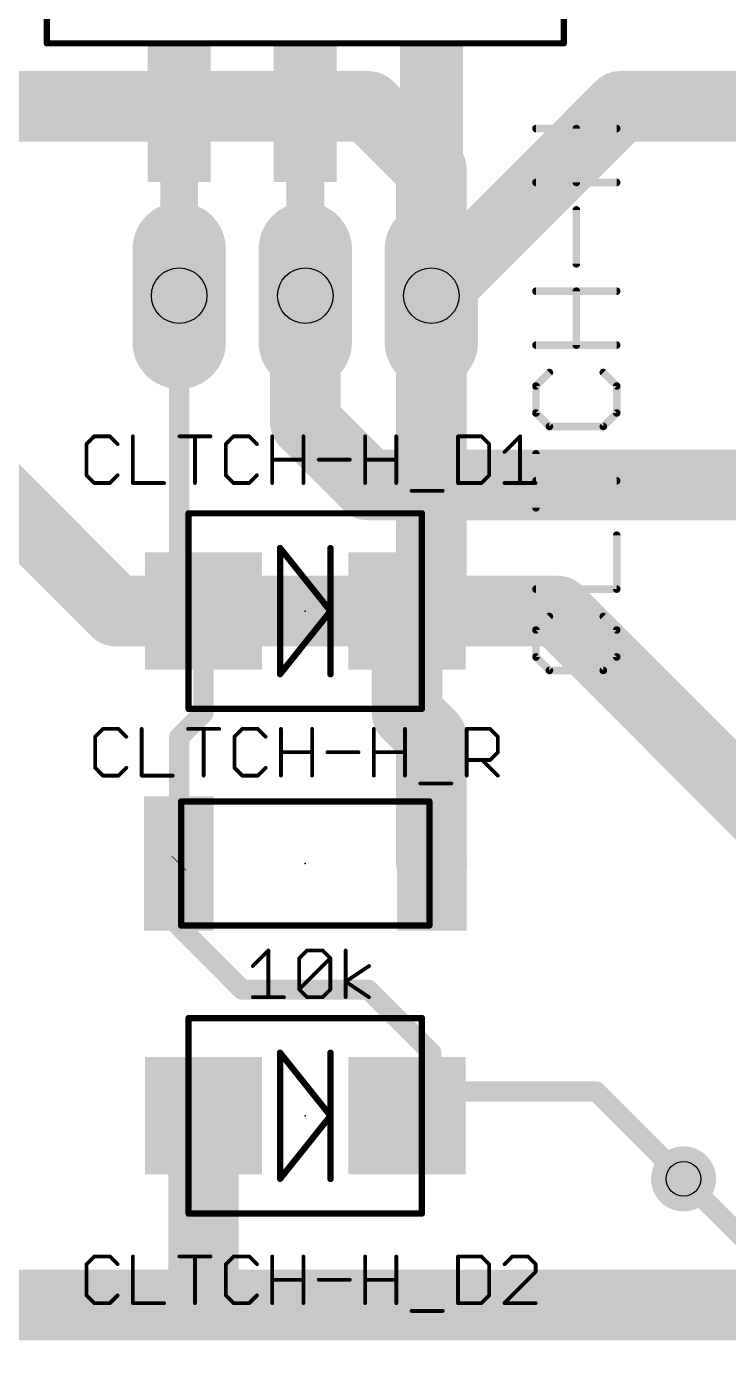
# Model space of a CAD drawing. Extents: x 0 to 5.5, y 0 to 2.75.
# Drawn here: x 0.979 to 1.536, y 0.959 to 2.013 of the extents above; entities that cross this region are included whole.
import ezdxf

# ---------------------------------------------------------------- set-up
doc = ezdxf.new("R2010")
doc.units = 0
for name, color, linetype in [('1', 14, 'CONTINUOUS'), ('16', 174, 'CONTINUOUS'), ('17', 94, 'CONTINUOUS'), ('18', 94, 'CONTINUOUS'), ('21', 250, 'CONTINUOUS'), ('23', 178, 'CONTINUOUS'), ('29', 250, 'CONTINUOUS'), ('30', 250, 'CONTINUOUS'), ('31', 250, 'CONTINUOUS'), ('44', 250, 'CONTINUOUS'), ('51', 250, 'CONTINUOUS')]:
    doc.layers.add(name, color=color, linetype=linetype)

# ---------------------------------------------------------------- blocks, each defined once
blk = doc.blocks.new('RECT')
blk.add_solid([(-0.5, -0.5), (0.5, -0.5), (-0.5, 0.5), (0.5, 0.5)])
blk = doc.blocks.new('LONGP100')
at = {"const_width": 1}
blk.add_lwpolyline([(-0.5, 0), (0.5, 0)], dxfattribs=at)
at = {"const_width": 0.5}
for points in [[(-0.5, 0.25, 1), (-0.5, -0.25)], [(0.5, -0.25, 1), (0.5, 0.25)]]:
    blk.add_lwpolyline(points, format="xyb", dxfattribs=at)
blk = doc.blocks.new('ROUNDV')
at = {"const_width": 0.5}
blk.add_lwpolyline([(0, -0.25, 1), (0, 0.25, 1), (0, -0.25)], format="xyb", dxfattribs=at)

msp = doc.modelspace()

# ---------------------------------------------------------------- linework, layer by layer
at = {"layer": '1'}
for points, const_width in [([(1.3, 1.8), (1.3, 1.569291)], 0.056), ([(1.1, 1.8), (1.1, 1.569291)], 0.016), ([(1.3, 1.569291), (1.280709, 1.55)], 0.056), ([(1.1, 1.569291), (1.119291, 1.55)], 0.016), ([(1.280709, 1.55), (1.280709, 1.469291)], 0.056), ([(1.119291, 1.55), (1.119291, 1.469291)], 0.016), ([(1.280709, 1.469291), (1.3, 1.45)], 0.056), ([(1.119291, 1.469291), (1.1, 1.45)], 0.016), ([(1.3, 1.45), (1.3, 1.350394)], 0.056), ([(1.1, 1.45), (1.1, 1.350394)], 0.016), ([(1.3, 1.350394), (1.300394, 1.35)], 0.056), ([(1.1, 1.350394), (1.099606, 1.35)], 0.016), ([(1.099606, 1.35), (1.099606, 1.300394)], 0.016), ([(1.099606, 1.300394), (1.15, 1.25)], 0.016), ([(1.15, 1.25), (1.25, 1.25)], 0.016), ([(1.25, 1.25), (1.3, 1.2)], 0.016), ([(1.3, 1.2), (1.3, 1.169291)], 0.016), ([(1.119291, 1.15), (1.119291, 1.005709)], 0.056), ([(1.3, 1.169291), (1.280709, 1.15)], 0.016), ([(1.3, 1.169291), (1.430709, 1.169291)], 0.016), ([(1.430709, 1.169291), (1.5, 1.1)], 0.016), ([(1.119291, 1.005709), (1.125, 1)], 0.056), ([(0.55, 1), (1.125, 1)], 0.056), ([(1.125, 1), (1.675, 1)], 0.056)]:
    msp.add_lwpolyline(points, dxfattribs=dict(at, const_width=const_width))
for points, const_width in [([(1.314, 1.8, 1), (1.286, 1.8)], 0.028), ([(1.104, 1.8, 1), (1.096, 1.8)], 0.008), ([(1.309899, 1.559392, 1), (1.290101, 1.579191)], 0.028), ([(1.286, 1.569291, 1), (1.314, 1.569291)], 0.028), ([(1.102828, 1.57212, 1), (1.097172, 1.566463)], 0.008), ([(1.096, 1.569291, 1), (1.104, 1.569291)], 0.008), ([(1.294709, 1.55, 1), (1.266709, 1.55)], 0.028), ([(1.270809, 1.559899, 1), (1.290608, 1.540101)], 0.028), ([(1.123291, 1.55, 1), (1.115291, 1.55)], 0.008), ([(1.116463, 1.547172, 1), (1.12212, 1.552828)], 0.008), ([(1.290608, 1.479191, 1), (1.270809, 1.459392)], 0.028), ([(1.12212, 1.466463, 1), (1.116463, 1.47212)], 0.008), ([(1.266709, 1.469291, 1), (1.294709, 1.469291)], 0.028), ([(1.314, 1.45, 1), (1.286, 1.45)], 0.028), ([(1.115291, 1.469291, 1), (1.123291, 1.469291)], 0.008), ([(1.290101, 1.440101, 1), (1.309899, 1.459899)], 0.028), ([(1.104, 1.45, 1), (1.096, 1.45)], 0.008), ([(1.097172, 1.452828, 1), (1.102828, 1.447172)], 0.008), ([(1.309899, 1.360293, 1), (1.290101, 1.340494)], 0.028), ([(1.290494, 1.340101, 1), (1.310293, 1.359899)], 0.028), ([(1.286, 1.350394, 1), (1.314, 1.350394)], 0.028), ([(1.103606, 1.35, 1), (1.095606, 1.35)], 0.008), ([(1.096778, 1.352828, 1), (1.102435, 1.347172)], 0.008), ([(1.096, 1.350394, 1), (1.104, 1.350394)], 0.008), ([(1.102828, 1.347565, 1), (1.097172, 1.353222)], 0.008), ([(1.102435, 1.303222, 1), (1.096778, 1.297565)], 0.008), ([(1.095606, 1.300394, 1), (1.103606, 1.300394)], 0.008), ([(1.15, 1.254, 1), (1.15, 1.246)], 0.008), ([(1.147172, 1.247172, 1), (1.152828, 1.252828)], 0.008), ([(1.252828, 1.252828, 1), (1.247172, 1.247172)], 0.008), ([(1.25, 1.246, 1), (1.25, 1.254)], 0.008), ([(1.304, 1.2, 1), (1.296, 1.2)], 0.008), ([(1.297172, 1.197172, 1), (1.302828, 1.202828)], 0.008), ([(1.133291, 1.15, 1), (1.105291, 1.15)], 0.028), ([(1.3, 1.173291, 1), (1.3, 1.165291)], 0.008), ([(1.296, 1.169291, 1), (1.304, 1.169291)], 0.008), ([(1.302828, 1.166463, 1), (1.297172, 1.17212)], 0.008), ([(1.433537, 1.17212, 1), (1.42788, 1.166463)], 0.008), ([(1.430709, 1.165291, 1), (1.430709, 1.173291)], 0.008), ([(1.27788, 1.152828, 1), (1.283537, 1.147172)], 0.008), ([(1.497172, 1.097172, 1), (1.502828, 1.102828)], 0.008), ([(1.129191, 1.015608, 1), (1.109392, 0.995809)], 0.028), ([(1.125, 1.014, 1), (1.125, 0.986)], 0.028), ([(1.115101, 0.990101, 1), (1.134899, 1.009899)], 0.028), ([(1.125, 0.986, 1), (1.125, 1.014)], 0.028), ([(1.105291, 1.005709, 1), (1.133291, 1.005709)], 0.028)]:
    msp.add_lwpolyline(points, format="xyb", dxfattribs=dict(at, const_width=const_width))
at = {"layer": '16'}
for points, const_width in [([(1.25, 1.95), (0.9, 1.95)], 0.056), ([(1.3, 1.9), (1.25, 1.95)], 0.056), ([(1.45, 1.95), (1.3, 1.8)], 0.056), ([(1.8, 1.95), (1.45, 1.95)], 0.056), ([(1.3, 1.8), (1.3, 1.9)], 0.056), ([(1.2, 1.8), (1.2, 1.7)], 0.056), ([(1.2, 1.7), (1.25, 1.65)], 0.056), ([(0.95, 1.65), (1.05, 1.55)], 0.056), ([(1.25, 1.65), (1.65, 1.65)], 0.056), ([(1.05, 1.55), (1.4, 1.55)], 0.056), ([(1.4, 1.55), (1.6, 1.35)], 0.056), ([(1.5, 1.1), (1.65, 0.95)], 0.016)]:
    msp.add_lwpolyline(points, dxfattribs=dict(at, const_width=const_width))
for points, const_width in [([(1.259899, 1.959899, 1), (1.240101, 1.940101)], 0.028), ([(1.25, 1.936, 1), (1.25, 1.964)], 0.028), ([(1.45, 1.964, 1), (1.45, 1.936)], 0.028), ([(1.459899, 1.940101, 1), (1.440101, 1.959899)], 0.028), ([(1.314, 1.9, 1), (1.286, 1.9)], 0.028), ([(1.290101, 1.890101, 1), (1.309899, 1.909899)], 0.028), ([(1.214, 1.8, 1), (1.186, 1.8)], 0.028), ([(1.290101, 1.809899, 1), (1.309899, 1.790101)], 0.028), ([(1.286, 1.8, 1), (1.314, 1.8)], 0.028), ([(1.209899, 1.709899, 1), (1.190101, 1.690101)], 0.028), ([(1.186, 1.7, 1), (1.214, 1.7)], 0.028), ([(1.25, 1.664, 1), (1.25, 1.636)], 0.028), ([(1.240101, 1.640101, 1), (1.259899, 1.659899)], 0.028), ([(1.05, 1.564, 1), (1.05, 1.536)], 0.028), ([(1.040101, 1.540101, 1), (1.059899, 1.559899)], 0.028), ([(1.409899, 1.559899, 1), (1.390101, 1.540101)], 0.028), ([(1.4, 1.536, 1), (1.4, 1.564)], 0.028), ([(1.502828, 1.102828, 1), (1.497172, 1.097172)], 0.008)]:
    msp.add_lwpolyline(points, format="xyb", dxfattribs=dict(at, const_width=const_width))
at = {"layer": '21'}
for points, const_width in [([(0.995, 2), (0.995, 2.49)], 0.005), ([(1.405, 2), (1.405, 2.49)], 0.005), ([(0.995, 2), (1.405, 2)], 0.005), ([(1.382945, 1.932433), (1.447, 1.932433)], 0.006), ([(1.414973, 1.88973), (1.414973, 1.932433)], 0.006), ([(1.447, 1.88973), (1.382945, 1.88973)], 0.006), ([(1.414973, 1.825275), (1.414973, 1.867978)], 0.006), ([(1.382945, 1.803523), (1.447, 1.803523)], 0.006), ([(1.414973, 1.76082), (1.414973, 1.803523)], 0.006), ([(1.447, 1.76082), (1.382945, 1.76082)], 0.006), ([(1.393621, 1.739068), (1.382945, 1.728392)], 0.006), ([(1.447, 1.728392), (1.436324, 1.739068)], 0.006), ([(1.382945, 1.728392), (1.382945, 1.707041)], 0.006), ([(1.447, 1.707041), (1.447, 1.728392)], 0.006), ([(1.382945, 1.707041), (1.393621, 1.696365)], 0.006), ([(1.436324, 1.696365), (1.447, 1.707041)], 0.006), ([(1.393621, 1.696365), (1.436324, 1.696365)], 0.006), ([(1.032672, 1.688532), (1.0265, 1.68236)], 0.003), ([(1.045016, 1.688532), (1.032672, 1.688532)], 0.003), ([(1.051188, 1.68236), (1.045016, 1.688532)], 0.003), ([(1.063331, 1.688532), (1.063331, 1.6515)], 0.003), ([(1.100163, 1.688532), (1.124851, 1.688532)], 0.003), ([(1.112507, 1.6515), (1.112507, 1.688532)], 0.003), ([(1.143166, 1.688532), (1.136994, 1.68236)], 0.003), ([(1.15551, 1.688532), (1.143166, 1.688532)], 0.003), ([(1.161682, 1.68236), (1.15551, 1.688532)], 0.003), ([(1.173826, 1.6515), (1.173826, 1.688532)], 0.003), ([(1.198514, 1.688532), (1.198514, 1.6515)], 0.003), ([(1.247489, 1.6515), (1.247489, 1.688532)], 0.003), ([(1.272176, 1.688532), (1.272176, 1.6515)], 0.003), ([(1.321152, 1.688532), (1.321152, 1.6515)], 0.003), ([(1.339667, 1.688532), (1.321152, 1.688532)], 0.003), ([(1.345839, 1.68236), (1.339667, 1.688532)], 0.003), ([(1.357983, 1.676188), (1.370327, 1.688532)], 0.003), ([(1.370327, 1.688532), (1.370327, 1.6515)], 0.003), ([(1.0265, 1.68236), (1.0265, 1.657672)], 0.003), ([(1.136994, 1.68236), (1.136994, 1.657672)], 0.003), ([(1.345839, 1.657672), (1.345839, 1.68236)], 0.003), ([(1.382945, 1.63191), (1.382945, 1.674613)], 0.006), ([(1.173826, 1.670016), (1.198514, 1.670016)], 0.003), ([(1.210657, 1.670016), (1.235345, 1.670016)], 0.003), ([(1.247489, 1.670016), (1.272176, 1.670016)], 0.003), ([(1.0265, 1.657672), (1.032672, 1.6515)], 0.003), ([(1.045016, 1.6515), (1.051188, 1.657672)], 0.003), ([(1.136994, 1.657672), (1.143166, 1.6515)], 0.003), ([(1.15551, 1.6515), (1.161682, 1.657672)], 0.003), ([(1.339667, 1.6515), (1.345839, 1.657672)], 0.003), ([(1.447, 1.653261), (1.382945, 1.653261)], 0.006), ([(1.032672, 1.6515), (1.045016, 1.6515)], 0.003), ([(1.063331, 1.6515), (1.088019, 1.6515)], 0.003), ([(1.143166, 1.6515), (1.15551, 1.6515)], 0.003), ([(1.28432, 1.645328), (1.309008, 1.645328)], 0.003), ([(1.321152, 1.6515), (1.339667, 1.6515)], 0.003), ([(1.357983, 1.6515), (1.382671, 1.6515)], 0.003), ([(1.1075, 1.6275), (1.2925, 1.6275)], 0.005), ([(1.1075, 1.4725), (1.1075, 1.6275)], 0.005), ([(1.2925, 1.6275), (1.2925, 1.4725)], 0.005), ([(1.447, 1.567455), (1.447, 1.610158)], 0.006), ([(1.22, 1.55), (1.18, 1.6)], 0.005), ([(1.18, 1.6), (1.18, 1.5)], 0.005), ([(1.22, 1.6), (1.22, 1.55)], 0.005), ([(1.382945, 1.567455), (1.447, 1.567455)], 0.006), ([(1.18, 1.5), (1.22, 1.55)], 0.005), ([(1.22, 1.55), (1.22, 1.5)], 0.005), ([(1.393621, 1.545703), (1.382945, 1.535027)], 0.006), ([(1.447, 1.535027), (1.436324, 1.545703)], 0.006), ([(1.382945, 1.535027), (1.382945, 1.513676)], 0.006), ([(1.447, 1.513676), (1.447, 1.535027)], 0.006), ([(1.382945, 1.513676), (1.393621, 1.503)], 0.006), ([(1.436324, 1.503), (1.447, 1.513676)], 0.006), ([(1.393621, 1.503), (1.436324, 1.503)], 0.006), ([(1.2925, 1.4725), (1.1075, 1.4725)], 0.005), ([(1.039562, 1.456642), (1.03339, 1.45047)], 0.003), ([(1.051906, 1.456642), (1.039562, 1.456642)], 0.003), ([(1.058078, 1.45047), (1.051906, 1.456642)], 0.003), ([(1.070221, 1.456642), (1.070221, 1.41961)], 0.003), ([(1.107053, 1.456642), (1.13174, 1.456642)], 0.003), ([(1.119397, 1.41961), (1.119397, 1.456642)], 0.003), ([(1.150056, 1.456642), (1.143884, 1.45047)], 0.003), ([(1.1624, 1.456642), (1.150056, 1.456642)], 0.003), ([(1.168572, 1.45047), (1.1624, 1.456642)], 0.003), ([(1.180716, 1.41961), (1.180716, 1.456642)], 0.003), ([(1.205403, 1.456642), (1.205403, 1.41961)], 0.003), ([(1.254378, 1.41961), (1.254378, 1.456642)], 0.003), ([(1.279066, 1.456642), (1.279066, 1.41961)], 0.003), ([(1.328041, 1.41961), (1.328041, 1.456642)], 0.003), ([(1.328041, 1.456642), (1.346557, 1.456642)], 0.003), ([(1.346557, 1.456642), (1.352729, 1.45047)], 0.003), ([(1.03339, 1.45047), (1.03339, 1.425782)], 0.003), ([(1.143884, 1.45047), (1.143884, 1.425782)], 0.003), ([(1.352729, 1.45047), (1.352729, 1.438126)], 0.003), ([(1.180716, 1.438126), (1.205403, 1.438126)], 0.003), ([(1.217547, 1.438126), (1.242235, 1.438126)], 0.003), ([(1.254378, 1.438126), (1.279066, 1.438126)], 0.003), ([(1.352729, 1.438126), (1.346557, 1.431954)], 0.003), ([(1.03339, 1.425782), (1.039562, 1.41961)], 0.003), ([(1.051906, 1.41961), (1.058078, 1.425782)], 0.003), ([(1.143884, 1.425782), (1.150056, 1.41961)], 0.003), ([(1.1624, 1.41961), (1.168572, 1.425782)], 0.003), ([(1.346557, 1.431954), (1.328041, 1.431954)], 0.003), ([(1.340385, 1.431954), (1.352729, 1.41961)], 0.003), ([(1.039562, 1.41961), (1.051906, 1.41961)], 0.003), ([(1.070221, 1.41961), (1.094909, 1.41961)], 0.003), ([(1.150056, 1.41961), (1.1624, 1.41961)], 0.003), ([(1.29121, 1.413438), (1.315898, 1.413438)], 0.003), ([(1.101575, 1.399213), (1.298425, 1.399213)], 0.005), ([(1.101575, 1.300787), (1.101575, 1.399213)], 0.005), ([(1.298425, 1.399213), (1.298425, 1.300787)], 0.005), ([(1.298425, 1.300787), (1.101575, 1.300787)], 0.005), ([(1.15839, 1.268707), (1.170734, 1.281051)], 0.003), ([(1.170734, 1.281051), (1.170734, 1.24402)], 0.003), ([(1.195221, 1.274879), (1.201393, 1.281051)], 0.003), ([(1.195221, 1.250192), (1.195221, 1.274879)], 0.003), ([(1.195221, 1.250192), (1.219909, 1.274879)], 0.003), ([(1.201393, 1.281051), (1.213737, 1.281051)], 0.003), ([(1.213737, 1.281051), (1.219909, 1.274879)], 0.003), ([(1.219909, 1.274879), (1.219909, 1.250192)], 0.003), ([(1.232053, 1.24402), (1.232053, 1.281051)], 0.003), ([(1.232053, 1.256364), (1.250568, 1.268707)], 0.003), ([(1.250568, 1.24402), (1.232053, 1.256364)], 0.003), ([(1.15839, 1.24402), (1.183078, 1.24402)], 0.003), ([(1.201393, 1.24402), (1.195221, 1.250192)], 0.003), ([(1.213737, 1.24402), (1.201393, 1.24402)], 0.003), ([(1.219909, 1.250192), (1.213737, 1.24402)], 0.003), ([(1.1075, 1.2275), (1.2925, 1.2275)], 0.005), ([(1.1075, 1.0725), (1.1075, 1.2275)], 0.005), ([(1.2925, 1.2275), (1.2925, 1.0725)], 0.005), ([(1.22, 1.15), (1.18, 1.2)], 0.005), ([(1.18, 1.2), (1.18, 1.1)], 0.005), ([(1.22, 1.2), (1.22, 1.15)], 0.005), ([(1.18, 1.1), (1.22, 1.15)], 0.005), ([(1.22, 1.15), (1.22, 1.1)], 0.005), ([(1.2925, 1.0725), (1.1075, 1.0725)], 0.005), ([(1.032672, 1.038532), (1.0265, 1.03236)], 0.003), ([(1.0265, 1.03236), (1.0265, 1.007672)], 0.003), ([(1.045016, 1.038532), (1.032672, 1.038532)], 0.003), ([(1.051188, 1.03236), (1.045016, 1.038532)], 0.003), ([(1.063331, 1.038532), (1.063331, 1.0015)], 0.003), ([(1.100163, 1.038532), (1.124851, 1.038532)], 0.003), ([(1.112507, 1.0015), (1.112507, 1.038532)], 0.003), ([(1.143166, 1.038532), (1.136994, 1.03236)], 0.003), ([(1.136994, 1.03236), (1.136994, 1.007672)], 0.003), ([(1.15551, 1.038532), (1.143166, 1.038532)], 0.003), ([(1.161682, 1.03236), (1.15551, 1.038532)], 0.003), ([(1.173826, 1.0015), (1.173826, 1.038532)], 0.003), ([(1.198514, 1.038532), (1.198514, 1.0015)], 0.003), ([(1.247489, 1.0015), (1.247489, 1.038532)], 0.003), ([(1.272176, 1.038532), (1.272176, 1.0015)], 0.003), ([(1.321152, 1.038532), (1.321152, 1.0015)], 0.003), ([(1.339667, 1.038532), (1.321152, 1.038532)], 0.003), ([(1.345839, 1.03236), (1.339667, 1.038532)], 0.003), ([(1.345839, 1.007672), (1.345839, 1.03236)], 0.003), ([(1.364155, 1.038532), (1.357983, 1.03236)], 0.003), ([(1.376499, 1.038532), (1.364155, 1.038532)], 0.003), ([(1.382671, 1.03236), (1.376499, 1.038532)], 0.003), ([(1.382671, 1.026188), (1.382671, 1.03236)], 0.003), ([(1.357983, 1.0015), (1.382671, 1.026188)], 0.003), ([(1.173826, 1.020016), (1.198514, 1.020016)], 0.003), ([(1.210657, 1.020016), (1.235345, 1.020016)], 0.003), ([(1.247489, 1.020016), (1.272176, 1.020016)], 0.003), ([(1.0265, 1.007672), (1.032672, 1.0015)], 0.003), ([(1.032672, 1.0015), (1.045016, 1.0015)], 0.003), ([(1.045016, 1.0015), (1.051188, 1.007672)], 0.003), ([(1.063331, 1.0015), (1.088019, 1.0015)], 0.003), ([(1.136994, 1.007672), (1.143166, 1.0015)], 0.003), ([(1.143166, 1.0015), (1.15551, 1.0015)], 0.003), ([(1.15551, 1.0015), (1.161682, 1.007672)], 0.003), ([(1.321152, 1.0015), (1.339667, 1.0015)], 0.003), ([(1.339667, 1.0015), (1.345839, 1.007672)], 0.003), ([(1.382671, 1.0015), (1.357983, 1.0015)], 0.003), ([(1.28432, 0.995328), (1.309008, 0.995328)], 0.003)]:
    msp.add_lwpolyline(points, dxfattribs=dict(at, const_width=const_width))
for points, const_width in [([(0.995, 2.00125, 1), (0.995, 1.99875)], 0.0025), ([(0.99375, 2, 1), (0.99625, 2)], 0.0025), ([(1.40375, 2, 1), (1.40625, 2)], 0.0025), ([(1.405, 1.99875, 1), (1.405, 2.00125)], 0.0025), ([(1.382945, 1.933933, 1), (1.382945, 1.930933)], 0.003), ([(1.416473, 1.932433, 1), (1.413473, 1.932433)], 0.003), ([(1.447, 1.930933, 1), (1.447, 1.933933)], 0.003), ([(1.382945, 1.89123, 1), (1.382945, 1.88823)], 0.003), ([(1.413473, 1.88973, 1), (1.416473, 1.88973)], 0.003), ([(1.447, 1.88823, 1), (1.447, 1.89123)], 0.003), ([(1.416473, 1.867978, 1), (1.413473, 1.867978)], 0.003), ([(1.413473, 1.825275, 1), (1.416473, 1.825275)], 0.003), ([(1.382945, 1.805023, 1), (1.382945, 1.802023)], 0.003), ([(1.416473, 1.803523, 1), (1.413473, 1.803523)], 0.003), ([(1.447, 1.802023, 1), (1.447, 1.805023)], 0.003), ([(1.382945, 1.76232, 1), (1.382945, 1.75932)], 0.003), ([(1.413473, 1.76082, 1), (1.416473, 1.76082)], 0.003), ([(1.447, 1.75932, 1), (1.447, 1.76232)], 0.003), ([(1.394682, 1.738007, 1), (1.39256, 1.740129)], 0.003), ([(1.437385, 1.740129, 1), (1.435264, 1.738007)], 0.003), ([(1.384445, 1.728392, 1), (1.381445, 1.728392)], 0.003), ([(1.381885, 1.729453, 1), (1.384006, 1.727332)], 0.003), ([(1.4485, 1.728392, 1), (1.4455, 1.728392)], 0.003), ([(1.445939, 1.727332, 1), (1.448061, 1.729453)], 0.003), ([(1.384006, 1.708101, 1), (1.381885, 1.70598)], 0.003), ([(1.448061, 1.70598, 1), (1.445939, 1.708101)], 0.003), ([(1.381445, 1.707041, 1), (1.384445, 1.707041)], 0.003), ([(1.393621, 1.697865, 1), (1.393621, 1.694865)], 0.003), ([(1.39256, 1.695304, 1), (1.394682, 1.697426)], 0.003), ([(1.435264, 1.697426, 1), (1.437385, 1.695304)], 0.003), ([(1.436324, 1.694865, 1), (1.436324, 1.697865)], 0.003), ([(1.4455, 1.707041, 1), (1.4485, 1.707041)], 0.003), ([(1.032672, 1.689282, 1), (1.032672, 1.687782)], 0.0015), ([(1.033202, 1.688001, 1), (1.032142, 1.689062)], 0.0015), ([(1.045546, 1.689062, 1), (1.044485, 1.688001)], 0.0015), ([(1.045016, 1.687782, 1), (1.045016, 1.689282)], 0.0015), ([(1.064081, 1.688532, 1), (1.062581, 1.688532)], 0.0015), ([(1.100163, 1.689282, 1), (1.100163, 1.687782)], 0.0015), ([(1.113257, 1.688532, 1), (1.111757, 1.688532)], 0.0015), ([(1.124851, 1.687782, 1), (1.124851, 1.689282)], 0.0015), ([(1.143166, 1.689282, 1), (1.143166, 1.687782)], 0.0015), ([(1.143697, 1.688001, 1), (1.142636, 1.689062)], 0.0015), ([(1.15604, 1.689062, 1), (1.15498, 1.688001)], 0.0015), ([(1.15551, 1.687782, 1), (1.15551, 1.689282)], 0.0015), ([(1.174576, 1.688532, 1), (1.173076, 1.688532)], 0.0015), ([(1.199264, 1.688532, 1), (1.197764, 1.688532)], 0.0015), ([(1.248239, 1.688532, 1), (1.246739, 1.688532)], 0.0015), ([(1.272926, 1.688532, 1), (1.271426, 1.688532)], 0.0015), ([(1.321902, 1.688532, 1), (1.320402, 1.688532)], 0.0015), ([(1.321152, 1.689282, 1), (1.321152, 1.687782)], 0.0015), ([(1.340198, 1.689062, 1), (1.339137, 1.688001)], 0.0015), ([(1.339667, 1.687782, 1), (1.339667, 1.689282)], 0.0015), ([(1.371077, 1.688532, 1), (1.369577, 1.688532)], 0.0015), ([(1.370857, 1.688001, 1), (1.369797, 1.689062)], 0.0015), ([(1.02725, 1.68236, 1), (1.02575, 1.68236)], 0.0015), ([(1.02597, 1.68289, 1), (1.02703, 1.681829)], 0.0015), ([(1.050657, 1.681829, 1), (1.051718, 1.68289)], 0.0015), ([(1.137744, 1.68236, 1), (1.136244, 1.68236)], 0.0015), ([(1.136464, 1.68289, 1), (1.137525, 1.681829)], 0.0015), ([(1.161152, 1.681829, 1), (1.162212, 1.68289)], 0.0015), ([(1.346589, 1.68236, 1), (1.345089, 1.68236)], 0.0015), ([(1.345309, 1.681829, 1), (1.34637, 1.68289)], 0.0015), ([(1.357453, 1.676718, 1), (1.358513, 1.675657)], 0.0015), ([(1.384445, 1.674613, 1), (1.381445, 1.674613)], 0.003), ([(1.173826, 1.670766, 1), (1.173826, 1.669266)], 0.0015), ([(1.198514, 1.669266, 1), (1.198514, 1.670766)], 0.0015), ([(1.210657, 1.670766, 1), (1.210657, 1.669266)], 0.0015), ([(1.235345, 1.669266, 1), (1.235345, 1.670766)], 0.0015), ([(1.247489, 1.670766, 1), (1.247489, 1.669266)], 0.0015), ([(1.272176, 1.669266, 1), (1.272176, 1.670766)], 0.0015), ([(1.02703, 1.658202, 1), (1.02597, 1.657142)], 0.0015), ([(1.02575, 1.657672, 1), (1.02725, 1.657672)], 0.0015), ([(1.051718, 1.657142, 1), (1.050657, 1.658202)], 0.0015), ([(1.136244, 1.657672, 1), (1.137744, 1.657672)], 0.0015), ([(1.137525, 1.658202, 1), (1.136464, 1.657142)], 0.0015), ([(1.162212, 1.657142, 1), (1.161152, 1.658202)], 0.0015), ([(1.345089, 1.657672, 1), (1.346589, 1.657672)], 0.0015), ([(1.34637, 1.657142, 1), (1.345309, 1.658202)], 0.0015), ([(1.382945, 1.654761, 1), (1.382945, 1.651761)], 0.003), ([(1.447, 1.651761, 1), (1.447, 1.654761)], 0.003), ([(1.032672, 1.65225, 1), (1.032672, 1.65075)], 0.0015), ([(1.032142, 1.65097, 1), (1.033202, 1.65203)], 0.0015), ([(1.044485, 1.65203, 1), (1.045546, 1.65097)], 0.0015), ([(1.045016, 1.65075, 1), (1.045016, 1.65225)], 0.0015), ([(1.063331, 1.65225, 1), (1.063331, 1.65075)], 0.0015), ([(1.062581, 1.6515, 1), (1.064081, 1.6515)], 0.0015), ([(1.088019, 1.65075, 1), (1.088019, 1.65225)], 0.0015), ([(1.111757, 1.6515, 1), (1.113257, 1.6515)], 0.0015), ([(1.143166, 1.65225, 1), (1.143166, 1.65075)], 0.0015), ([(1.142636, 1.65097, 1), (1.143697, 1.65203)], 0.0015), ([(1.15498, 1.65203, 1), (1.15604, 1.65097)], 0.0015), ([(1.15551, 1.65075, 1), (1.15551, 1.65225)], 0.0015), ([(1.173076, 1.6515, 1), (1.174576, 1.6515)], 0.0015), ([(1.197764, 1.6515, 1), (1.199264, 1.6515)], 0.0015), ([(1.246739, 1.6515, 1), (1.248239, 1.6515)], 0.0015), ([(1.271426, 1.6515, 1), (1.272926, 1.6515)], 0.0015), ([(1.28432, 1.646078, 1), (1.28432, 1.644578)], 0.0015), ([(1.309008, 1.644578, 1), (1.309008, 1.646078)], 0.0015), ([(1.321152, 1.65225, 1), (1.321152, 1.65075)], 0.0015), ([(1.320402, 1.6515, 1), (1.321902, 1.6515)], 0.0015), ([(1.339137, 1.65203, 1), (1.340198, 1.65097)], 0.0015), ([(1.339667, 1.65075, 1), (1.339667, 1.65225)], 0.0015), ([(1.357983, 1.65225, 1), (1.357983, 1.65075)], 0.0015), ([(1.369577, 1.6515, 1), (1.371077, 1.6515)], 0.0015), ([(1.382671, 1.65075, 1), (1.382671, 1.65225)], 0.0015), ([(1.1075, 1.62875, 1), (1.1075, 1.62625)], 0.0025), ([(1.10875, 1.6275, 1), (1.10625, 1.6275)], 0.0025), ([(1.29375, 1.6275, 1), (1.29125, 1.6275)], 0.0025), ([(1.2925, 1.62625, 1), (1.2925, 1.62875)], 0.0025), ([(1.381445, 1.63191, 1), (1.384445, 1.63191)], 0.003), ([(1.4485, 1.610158, 1), (1.4455, 1.610158)], 0.003), ([(1.180976, 1.600781, 1), (1.179024, 1.599219)], 0.0025), ([(1.18125, 1.6, 1), (1.17875, 1.6)], 0.0025), ([(1.22125, 1.6, 1), (1.21875, 1.6)], 0.0025), ([(1.382945, 1.568955, 1), (1.382945, 1.565955)], 0.003), ([(1.4455, 1.567455, 1), (1.4485, 1.567455)], 0.003), ([(1.447, 1.565955, 1), (1.447, 1.568955)], 0.003), ([(1.22125, 1.55, 1), (1.21875, 1.55)], 0.0025), ([(1.21875, 1.55, 1), (1.22125, 1.55)], 0.0025), ([(1.220976, 1.549219, 1), (1.219024, 1.550781)], 0.0025), ([(1.219024, 1.549219, 1), (1.220976, 1.550781)], 0.0025), ([(1.394682, 1.544642, 1), (1.39256, 1.546764)], 0.003), ([(1.437385, 1.546764, 1), (1.435264, 1.544642)], 0.003), ([(1.384445, 1.535027, 1), (1.381445, 1.535027)], 0.003), ([(1.381885, 1.536088, 1), (1.384006, 1.533967)], 0.003), ([(1.4485, 1.535027, 1), (1.4455, 1.535027)], 0.003), ([(1.445939, 1.533967, 1), (1.448061, 1.536088)], 0.003), ([(1.381445, 1.513676, 1), (1.384445, 1.513676)], 0.003), ([(1.384006, 1.514736, 1), (1.381885, 1.512615)], 0.003), ([(1.4455, 1.513676, 1), (1.4485, 1.513676)], 0.003), ([(1.448061, 1.512615, 1), (1.445939, 1.514736)], 0.003), ([(1.179024, 1.500781, 1), (1.180976, 1.499219)], 0.0025), ([(1.17875, 1.5, 1), (1.18125, 1.5)], 0.0025), ([(1.21875, 1.5, 1), (1.22125, 1.5)], 0.0025), ([(1.393621, 1.5045, 1), (1.393621, 1.5015)], 0.003), ([(1.39256, 1.501939, 1), (1.394682, 1.504061)], 0.003), ([(1.435264, 1.504061, 1), (1.437385, 1.501939)], 0.003), ([(1.436324, 1.5015, 1), (1.436324, 1.5045)], 0.003), ([(1.1075, 1.47375, 1), (1.1075, 1.47125)], 0.0025), ([(1.10625, 1.4725, 1), (1.10875, 1.4725)], 0.0025), ([(1.29125, 1.4725, 1), (1.29375, 1.4725)], 0.0025), ([(1.2925, 1.47125, 1), (1.2925, 1.47375)], 0.0025), ([(1.039562, 1.457392, 1), (1.039562, 1.455892)], 0.0015), ([(1.040092, 1.456112, 1), (1.039031, 1.457172)], 0.0015), ([(1.052436, 1.457172, 1), (1.051375, 1.456112)], 0.0015), ([(1.051906, 1.455892, 1), (1.051906, 1.457392)], 0.0015), ([(1.070971, 1.456642, 1), (1.069471, 1.456642)], 0.0015), ([(1.107053, 1.457392, 1), (1.107053, 1.455892)], 0.0015), ([(1.120147, 1.456642, 1), (1.118647, 1.456642)], 0.0015), ([(1.13174, 1.455892, 1), (1.13174, 1.457392)], 0.0015), ([(1.150056, 1.457392, 1), (1.150056, 1.455892)], 0.0015), ([(1.150586, 1.456112, 1), (1.149526, 1.457172)], 0.0015), ([(1.16293, 1.457172, 1), (1.16187, 1.456112)], 0.0015), ([(1.1624, 1.455892, 1), (1.1624, 1.457392)], 0.0015), ([(1.181466, 1.456642, 1), (1.179966, 1.456642)], 0.0015), ([(1.206153, 1.456642, 1), (1.204653, 1.456642)], 0.0015), ([(1.255128, 1.456642, 1), (1.253628, 1.456642)], 0.0015), ([(1.279816, 1.456642, 1), (1.278316, 1.456642)], 0.0015), ([(1.328791, 1.456642, 1), (1.327291, 1.456642)], 0.0015), ([(1.328041, 1.457392, 1), (1.328041, 1.455892)], 0.0015), ([(1.347087, 1.457172, 1), (1.346027, 1.456112)], 0.0015), ([(1.346557, 1.455892, 1), (1.346557, 1.457392)], 0.0015), ([(1.03414, 1.45047, 1), (1.03264, 1.45047)], 0.0015), ([(1.032859, 1.451, 1), (1.03392, 1.44994)], 0.0015), ([(1.057547, 1.44994, 1), (1.058608, 1.451)], 0.0015), ([(1.144634, 1.45047, 1), (1.143134, 1.45047)], 0.0015), ([(1.143354, 1.451, 1), (1.144414, 1.44994)], 0.0015), ([(1.168042, 1.44994, 1), (1.169102, 1.451)], 0.0015), ([(1.353479, 1.45047, 1), (1.351979, 1.45047)], 0.0015), ([(1.352199, 1.44994, 1), (1.353259, 1.451)], 0.0015), ([(1.180716, 1.438876, 1), (1.180716, 1.437376)], 0.0015), ([(1.205403, 1.437376, 1), (1.205403, 1.438876)], 0.0015), ([(1.217547, 1.438876, 1), (1.217547, 1.437376)], 0.0015), ([(1.242235, 1.437376, 1), (1.242235, 1.438876)], 0.0015), ([(1.254378, 1.438876, 1), (1.254378, 1.437376)], 0.0015), ([(1.279066, 1.437376, 1), (1.279066, 1.438876)], 0.0015), ([(1.351979, 1.438126, 1), (1.353479, 1.438126)], 0.0015), ([(1.353259, 1.437596, 1), (1.352199, 1.438656)], 0.0015), ([(1.03392, 1.426312, 1), (1.032859, 1.425252)], 0.0015), ([(1.03264, 1.425782, 1), (1.03414, 1.425782)], 0.0015), ([(1.058608, 1.425252, 1), (1.057547, 1.426312)], 0.0015), ([(1.144414, 1.426312, 1), (1.143354, 1.425252)], 0.0015), ([(1.143134, 1.425782, 1), (1.144634, 1.425782)], 0.0015), ([(1.169102, 1.425252, 1), (1.168042, 1.426312)], 0.0015), ([(1.328041, 1.432704, 1), (1.328041, 1.431204)], 0.0015), ([(1.340916, 1.432484, 1), (1.339855, 1.431424)], 0.0015), ([(1.346027, 1.432484, 1), (1.347087, 1.431424)], 0.0015), ([(1.346557, 1.431204, 1), (1.346557, 1.432704)], 0.0015), ([(1.039562, 1.42036, 1), (1.039562, 1.41886)], 0.0015), ([(1.039031, 1.41908, 1), (1.040092, 1.420141)], 0.0015), ([(1.051375, 1.420141, 1), (1.052436, 1.41908)], 0.0015), ([(1.051906, 1.41886, 1), (1.051906, 1.42036)], 0.0015), ([(1.070221, 1.42036, 1), (1.070221, 1.41886)], 0.0015), ([(1.069471, 1.41961, 1), (1.070971, 1.41961)], 0.0015), ([(1.094909, 1.41886, 1), (1.094909, 1.42036)], 0.0015), ([(1.118647, 1.41961, 1), (1.120147, 1.41961)], 0.0015), ([(1.150056, 1.42036, 1), (1.150056, 1.41886)], 0.0015), ([(1.149526, 1.41908, 1), (1.150586, 1.420141)], 0.0015), ([(1.16187, 1.420141, 1), (1.16293, 1.41908)], 0.0015), ([(1.1624, 1.41886, 1), (1.1624, 1.42036)], 0.0015), ([(1.179966, 1.41961, 1), (1.181466, 1.41961)], 0.0015), ([(1.204653, 1.41961, 1), (1.206153, 1.41961)], 0.0015), ([(1.253628, 1.41961, 1), (1.255128, 1.41961)], 0.0015), ([(1.278316, 1.41961, 1), (1.279816, 1.41961)], 0.0015), ([(1.29121, 1.414188, 1), (1.29121, 1.412688)], 0.0015), ([(1.315898, 1.412688, 1), (1.315898, 1.414188)], 0.0015), ([(1.327291, 1.41961, 1), (1.328791, 1.41961)], 0.0015), ([(1.352199, 1.41908, 1), (1.353259, 1.420141)], 0.0015), ([(1.101575, 1.400463, 1), (1.101575, 1.397963)], 0.0025), ([(1.102825, 1.399213, 1), (1.100325, 1.399213)], 0.0025), ([(1.299675, 1.399213, 1), (1.297175, 1.399213)], 0.0025), ([(1.298425, 1.397963, 1), (1.298425, 1.400463)], 0.0025), ([(1.101575, 1.302037, 1), (1.101575, 1.299537)], 0.0025), ([(1.100325, 1.300787, 1), (1.102825, 1.300787)], 0.0025), ([(1.297175, 1.300787, 1), (1.299675, 1.300787)], 0.0025), ([(1.298425, 1.299537, 1), (1.298425, 1.302037)], 0.0025), ([(1.171484, 1.281051, 1), (1.169984, 1.281051)], 0.0015), ([(1.171264, 1.280521, 1), (1.170203, 1.281582)], 0.0015), ([(1.195971, 1.274879, 1), (1.194471, 1.274879)], 0.0015), ([(1.201393, 1.281801, 1), (1.201393, 1.280301)], 0.0015), ([(1.201923, 1.280521, 1), (1.200863, 1.281582)], 0.0015), ([(1.214267, 1.281582, 1), (1.213207, 1.280521)], 0.0015), ([(1.213737, 1.280301, 1), (1.213737, 1.281801)], 0.0015), ([(1.220659, 1.274879, 1), (1.219159, 1.274879)], 0.0015), ([(1.220439, 1.274349, 1), (1.219379, 1.27541)], 0.0015), ([(1.232803, 1.281051, 1), (1.231303, 1.281051)], 0.0015), ([(1.157859, 1.269238, 1), (1.15892, 1.268177)], 0.0015), ([(1.194691, 1.27541, 1), (1.195752, 1.274349)], 0.0015), ([(1.219379, 1.274349, 1), (1.220439, 1.27541)], 0.0015), ([(1.250984, 1.268083, 1), (1.250152, 1.269331)], 0.0015), ([(1.232469, 1.256988, 1), (1.231637, 1.25574)], 0.0015), ([(1.231637, 1.256988, 1), (1.232469, 1.25574)], 0.0015), ([(1.15839, 1.24477, 1), (1.15839, 1.24327)], 0.0015), ([(1.169984, 1.24402, 1), (1.171484, 1.24402)], 0.0015), ([(1.183078, 1.24327, 1), (1.183078, 1.24477)], 0.0015), ([(1.195752, 1.250722, 1), (1.194691, 1.249661)], 0.0015), ([(1.194691, 1.250722, 1), (1.195752, 1.249661)], 0.0015), ([(1.194471, 1.250192, 1), (1.195971, 1.250192)], 0.0015), ([(1.201393, 1.24477, 1), (1.201393, 1.24327)], 0.0015), ([(1.200863, 1.243489, 1), (1.201923, 1.24455)], 0.0015), ([(1.213207, 1.24455, 1), (1.214267, 1.243489)], 0.0015), ([(1.213737, 1.24327, 1), (1.213737, 1.24477)], 0.0015), ([(1.219159, 1.250192, 1), (1.220659, 1.250192)], 0.0015), ([(1.220439, 1.249661, 1), (1.219379, 1.250722)], 0.0015), ([(1.231303, 1.24402, 1), (1.232803, 1.24402)], 0.0015), ([(1.250152, 1.243396, 1), (1.250984, 1.244644)], 0.0015), ([(1.1075, 1.22875, 1), (1.1075, 1.22625)], 0.0025), ([(1.10875, 1.2275, 1), (1.10625, 1.2275)], 0.0025), ([(1.29375, 1.2275, 1), (1.29125, 1.2275)], 0.0025), ([(1.2925, 1.22625, 1), (1.2925, 1.22875)], 0.0025), ([(1.180976, 1.200781, 1), (1.179024, 1.199219)], 0.0025), ([(1.18125, 1.2, 1), (1.17875, 1.2)], 0.0025), ([(1.22125, 1.2, 1), (1.21875, 1.2)], 0.0025), ([(1.22125, 1.15, 1), (1.21875, 1.15)], 0.0025), ([(1.21875, 1.15, 1), (1.22125, 1.15)], 0.0025), ([(1.220976, 1.149219, 1), (1.219024, 1.150781)], 0.0025), ([(1.219024, 1.149219, 1), (1.220976, 1.150781)], 0.0025), ([(1.179024, 1.100781, 1), (1.180976, 1.099219)], 0.0025), ([(1.17875, 1.1, 1), (1.18125, 1.1)], 0.0025), ([(1.21875, 1.1, 1), (1.22125, 1.1)], 0.0025), ([(1.1075, 1.07375, 1), (1.1075, 1.07125)], 0.0025), ([(1.10625, 1.0725, 1), (1.10875, 1.0725)], 0.0025), ([(1.29125, 1.0725, 1), (1.29375, 1.0725)], 0.0025), ([(1.2925, 1.07125, 1), (1.2925, 1.07375)], 0.0025), ([(1.02725, 1.03236, 1), (1.02575, 1.03236)], 0.0015), ([(1.02597, 1.03289, 1), (1.02703, 1.031829)], 0.0015), ([(1.032672, 1.039282, 1), (1.032672, 1.037782)], 0.0015), ([(1.033202, 1.038001, 1), (1.032142, 1.039062)], 0.0015), ([(1.045546, 1.039062, 1), (1.044485, 1.038001)], 0.0015), ([(1.045016, 1.037782, 1), (1.045016, 1.039282)], 0.0015), ([(1.050657, 1.031829, 1), (1.051718, 1.03289)], 0.0015), ([(1.064081, 1.038532, 1), (1.062581, 1.038532)], 0.0015), ([(1.100163, 1.039282, 1), (1.100163, 1.037782)], 0.0015), ([(1.113257, 1.038532, 1), (1.111757, 1.038532)], 0.0015), ([(1.124851, 1.037782, 1), (1.124851, 1.039282)], 0.0015), ([(1.137744, 1.03236, 1), (1.136244, 1.03236)], 0.0015), ([(1.136464, 1.03289, 1), (1.137525, 1.031829)], 0.0015), ([(1.143166, 1.039282, 1), (1.143166, 1.037782)], 0.0015), ([(1.143697, 1.038001, 1), (1.142636, 1.039062)], 0.0015), ([(1.15604, 1.039062, 1), (1.15498, 1.038001)], 0.0015), ([(1.15551, 1.037782, 1), (1.15551, 1.039282)], 0.0015), ([(1.161152, 1.031829, 1), (1.162212, 1.03289)], 0.0015), ([(1.174576, 1.038532, 1), (1.173076, 1.038532)], 0.0015), ([(1.199264, 1.038532, 1), (1.197764, 1.038532)], 0.0015), ([(1.248239, 1.038532, 1), (1.246739, 1.038532)], 0.0015), ([(1.272926, 1.038532, 1), (1.271426, 1.038532)], 0.0015), ([(1.321902, 1.038532, 1), (1.320402, 1.038532)], 0.0015), ([(1.321152, 1.039282, 1), (1.321152, 1.037782)], 0.0015), ([(1.340198, 1.039062, 1), (1.339137, 1.038001)], 0.0015), ([(1.339667, 1.037782, 1), (1.339667, 1.039282)], 0.0015), ([(1.346589, 1.03236, 1), (1.345089, 1.03236)], 0.0015), ([(1.345309, 1.031829, 1), (1.34637, 1.03289)], 0.0015), ([(1.357453, 1.03289, 1), (1.358513, 1.031829)], 0.0015), ([(1.364155, 1.039282, 1), (1.364155, 1.037782)], 0.0015), ([(1.364685, 1.038001, 1), (1.363625, 1.039062)], 0.0015), ([(1.377029, 1.039062, 1), (1.375968, 1.038001)], 0.0015), ([(1.376499, 1.037782, 1), (1.376499, 1.039282)], 0.0015), ([(1.383421, 1.03236, 1), (1.381921, 1.03236)], 0.0015), ([(1.38214, 1.031829, 1), (1.383201, 1.03289)], 0.0015), ([(1.381921, 1.026188, 1), (1.383421, 1.026188)], 0.0015), ([(1.383201, 1.025657, 1), (1.38214, 1.026718)], 0.0015), ([(1.173826, 1.020766, 1), (1.173826, 1.019266)], 0.0015), ([(1.198514, 1.019266, 1), (1.198514, 1.020766)], 0.0015), ([(1.210657, 1.020766, 1), (1.210657, 1.019266)], 0.0015), ([(1.235345, 1.019266, 1), (1.235345, 1.020766)], 0.0015), ([(1.247489, 1.020766, 1), (1.247489, 1.019266)], 0.0015), ([(1.272176, 1.019266, 1), (1.272176, 1.020766)], 0.0015), ([(1.02703, 1.008202, 1), (1.02597, 1.007142)], 0.0015), ([(1.02575, 1.007672, 1), (1.02725, 1.007672)], 0.0015), ([(1.032672, 1.00225, 1), (1.032672, 1.00075)], 0.0015), ([(1.032142, 1.00097, 1), (1.033202, 1.00203)], 0.0015), ([(1.044485, 1.00203, 1), (1.045546, 1.00097)], 0.0015), ([(1.045016, 1.00075, 1), (1.045016, 1.00225)], 0.0015), ([(1.051718, 1.007142, 1), (1.050657, 1.008202)], 0.0015), ([(1.063331, 1.00225, 1), (1.063331, 1.00075)], 0.0015), ([(1.062581, 1.0015, 1), (1.064081, 1.0015)], 0.0015), ([(1.088019, 1.00075, 1), (1.088019, 1.00225)], 0.0015), ([(1.111757, 1.0015, 1), (1.113257, 1.0015)], 0.0015), ([(1.136244, 1.007672, 1), (1.137744, 1.007672)], 0.0015), ([(1.137525, 1.008202, 1), (1.136464, 1.007142)], 0.0015), ([(1.143166, 1.00225, 1), (1.143166, 1.00075)], 0.0015), ([(1.142636, 1.00097, 1), (1.143697, 1.00203)], 0.0015), ([(1.15498, 1.00203, 1), (1.15604, 1.00097)], 0.0015), ([(1.15551, 1.00075, 1), (1.15551, 1.00225)], 0.0015), ([(1.162212, 1.007142, 1), (1.161152, 1.008202)], 0.0015), ([(1.173076, 1.0015, 1), (1.174576, 1.0015)], 0.0015), ([(1.197764, 1.0015, 1), (1.199264, 1.0015)], 0.0015), ([(1.246739, 1.0015, 1), (1.248239, 1.0015)], 0.0015), ([(1.271426, 1.0015, 1), (1.272926, 1.0015)], 0.0015), ([(1.321152, 1.00225, 1), (1.321152, 1.00075)], 0.0015), ([(1.320402, 1.0015, 1), (1.321902, 1.0015)], 0.0015), ([(1.339137, 1.00203, 1), (1.340198, 1.00097)], 0.0015), ([(1.339667, 1.00075, 1), (1.339667, 1.00225)], 0.0015), ([(1.345089, 1.007672, 1), (1.346589, 1.007672)], 0.0015), ([(1.34637, 1.007142, 1), (1.345309, 1.008202)], 0.0015), ([(1.357983, 1.00225, 1), (1.357983, 1.00075)], 0.0015), ([(1.357453, 1.00203, 1), (1.358513, 1.00097)], 0.0015), ([(1.382671, 1.00075, 1), (1.382671, 1.00225)], 0.0015), ([(1.28432, 0.996078, 1), (1.28432, 0.994578)], 0.0015), ([(1.309008, 0.994578, 1), (1.309008, 0.996078)], 0.0015)]:
    msp.add_lwpolyline(points, format="xyb", dxfattribs=dict(at, const_width=const_width))
at = {"layer": '23'}
for p in [(1.2, 1.55), (1.2, 1.35), (1.2, 1.15)]:
    msp.add_point(p, dxfattribs=at)
at = {"layer": '44'}
for centre, radius in [((1.1, 1.8), 0.022), ((1.2, 1.8), 0.022), ((1.3, 1.8), 0.022), ((1.5, 1.1), 0.01378)]:
    msp.add_circle(centre, radius, dxfattribs=at)

# ---------------------------------------------------------------- block references
at = {"layer": '1', "xscale": 0.085, "yscale": 0.085}
for p in [(1.119291, 1.55), (1.119291, 1.15)]:
    msp.add_blockref('RECT', p, dxfattribs=at)
at = {"layer": '1'}
for p, xscale, yscale, rotation in [((1.280709, 1.55), 0.085, 0.085, 180), ((1.099606, 1.35), 0.098425, 0.047244, 90), ((1.300394, 1.35), 0.098425, 0.047244, 90), ((1.280709, 1.15), 0.085, 0.085, 180)]:
    msp.add_blockref('RECT', p, dxfattribs=dict(at, xscale=xscale, yscale=yscale, rotation=rotation))
at = {"layer": '17', "xscale": 0.066, "yscale": 0.066, "rotation": 90}
for p in [(1.1, 1.8), (1.1, 1.8), (1.2, 1.8), (1.2, 1.8), (1.3, 1.8), (1.3, 1.8)]:
    msp.add_blockref('LONGP100', p, dxfattribs=at)
at = {"layer": '18', "xscale": 0.043559, "yscale": 0.043559}
msp.add_blockref('ROUNDV', (1.5, 1.1), dxfattribs=at)
msp.add_blockref('ROUNDV', (1.5, 1.1), dxfattribs=at)
at = {"layer": '21'}
for p, xscale, yscale in [((1.1, 1.945), 0.05, 0.11), ((1.2, 1.945), 0.05, 0.11), ((1.3, 1.945), 0.05, 0.11), ((1.1, 1.8775), 0.03, 0.025), ((1.2, 1.8775), 0.03, 0.025), ((1.3, 1.8775), 0.03, 0.025)]:
    msp.add_blockref('RECT', p, dxfattribs=dict(at, xscale=xscale, yscale=yscale))
at = {"layer": '29'}
for name, p, xscale, yscale, rotation in [('LONGP100', (1.1, 1.8), 0.074, 0.074, 90), ('LONGP100', (1.2, 1.8), 0.074, 0.074, 90), ('LONGP100', (1.3, 1.8), 0.074, 0.074, 90), ('RECT', (1.280709, 1.55), 0.093, 0.093, 180), ('RECT', (1.099606, 1.35), 0.106425, 0.055244, 90), ('RECT', (1.300394, 1.35), 0.106425, 0.055244, 90), ('RECT', (1.280709, 1.15), 0.093, 0.093, 180)]:
    msp.add_blockref(name, p, dxfattribs=dict(at, xscale=xscale, yscale=yscale, rotation=rotation))
for name, p, xscale, yscale in [('RECT', (1.119291, 1.55), 0.093, 0.093), ('RECT', (1.119291, 1.15), 0.093, 0.093), ('ROUNDV', (1.5, 1.1), 0.051559, 0.051559)]:
    msp.add_blockref(name, p, dxfattribs=dict(at, xscale=xscale, yscale=yscale))
at = {"layer": '30', "xscale": 0.074, "yscale": 0.074, "rotation": 90}
for p in [(1.1, 1.8), (1.2, 1.8), (1.3, 1.8)]:
    msp.add_blockref('LONGP100', p, dxfattribs=at)
at = {"layer": '30', "xscale": 0.051559, "yscale": 0.051559}
msp.add_blockref('ROUNDV', (1.5, 1.1), dxfattribs=at)
at = {"layer": '31', "xscale": 0.085, "yscale": 0.085}
for p in [(1.119291, 1.55), (1.119291, 1.15)]:
    msp.add_blockref('RECT', p, dxfattribs=at)
at = {"layer": '31'}
for p, xscale, yscale, rotation in [((1.280709, 1.55), 0.085, 0.085, 180), ((1.099606, 1.35), 0.098425, 0.047244, 90), ((1.300394, 1.35), 0.098425, 0.047244, 90), ((1.280709, 1.15), 0.085, 0.085, 180)]:
    msp.add_blockref('RECT', p, dxfattribs=dict(at, xscale=xscale, yscale=yscale, rotation=rotation))
at = {"layer": '51', "xscale": 0.03, "yscale": 0.075}
for p in [(1.1, 1.8275), (1.2, 1.8275), (1.3, 1.8275)]:
    msp.add_blockref('RECT', p, dxfattribs=at)

doc.saveas('drawing.dxf')
